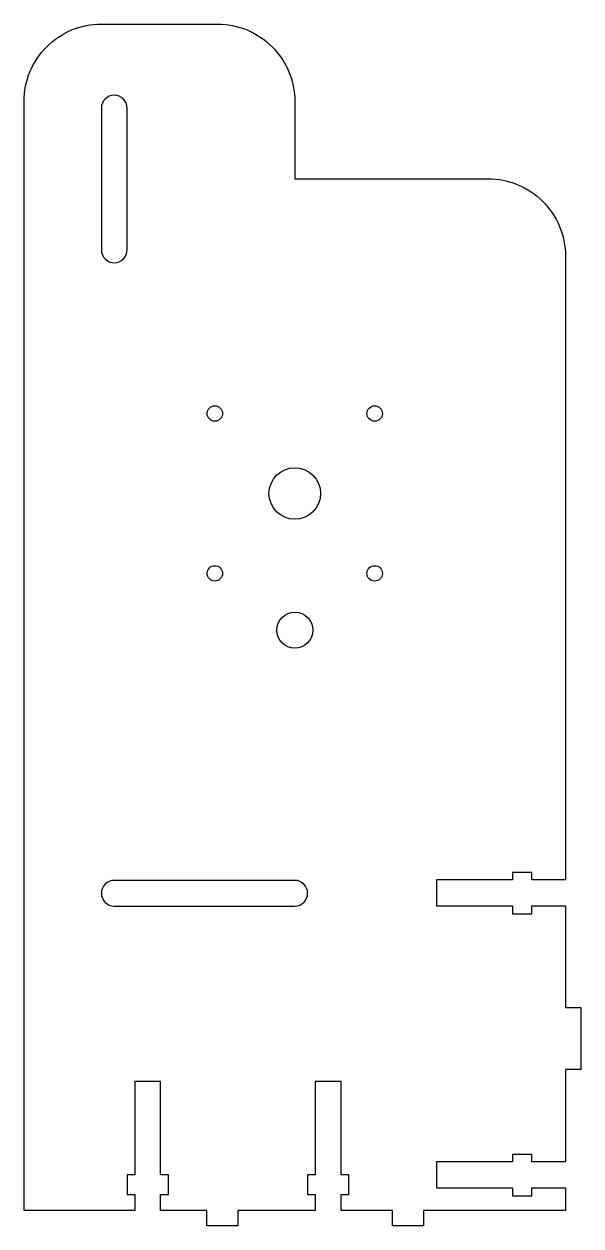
# Model space of a CAD drawing. Header units: millimetres. Extents: x -53 to 56, y -133 to 100.
import ezdxf

# ---------------------------------------------------------------- set-up
doc = ezdxf.new("R2010")
doc.units = ezdxf.units.MM
doc.layers.get('0').update_dxf_attribs({"linetype": 'CONTINUOUS'})

msp = doc.modelspace()

# ---------------------------------------------------------------- linework, layer by layer
for points in [[(37.5, 70, -0.414214), (52.5, 55), (52.5, -65.93), (46, -65.93), (46, -64.5), (42.2, -64.5), (42.2, -65.93), (27.5, -65.93), (27.5, -70.93), (42.2, -70.93), (42.2, -72.5), (46, -72.5), (46, -70.93), (52.5, -70.93), (52.5, -90.67), (55.5, -90.67), (55.5, -102.67), (52.5, -102.67), (52.5, -120.6), (46, -120.6), (46, -119.17), (42.2, -119.17), (42.2, -120.6), (27.5, -120.6), (27.5, -125.6), (42.2, -125.6), (42.2, -127.17), (46, -127.17), (46, -125.6), (52.5, -125.6), (52.5, -130), (24.94, -130), (24.94, -133), (18.94, -133), (18.94, -130), (8.98, -130), (8.98, -126.9), (10.5, -126.9), (10.5, -123.1), (8.98, -123.1), (8.98, -105), (3.98, -105), (3.98, -123.1), (2.5, -123.1), (2.5, -126.9), (3.98, -126.9), (3.98, -130), (-11.02, -130), (-11.02, -133), (-17.02, -133), (-17.02, -130), (-26.02, -130), (-26.02, -126.9), (-24.5, -126.9), (-24.5, -123.1), (-26.02, -123.1), (-26.02, -105), (-31.02, -105), (-31.02, -123.1), (-32.5, -123.1), (-32.5, -126.9), (-31.02, -126.9), (-31.02, -130), (-52.5, -130), (-52.5, 85, -0.414214), (-37.5, 100), (-15, 100, -0.414214), (0, 85), (0, 70)], [(-37.5, 83.69), (-37.5, 56.22, 1), (-32.5, 56.22), (-32.5, 83.69, 1)], [(0, -66), (-35, -66, 1), (-35, -71), (0, -71, 1)]]:
    msp.add_lwpolyline(points, format="xyb", close=True)
for centre, radius in [((-15.5, 24.5), 1.5), ((15.5, 24.5), 1.5), ((0, 9), 5), ((-15.5, -6.5), 1.5), ((15.5, -6.5), 1.5), ((0, -17.5), 3.5)]:
    msp.add_circle(centre, radius)

doc.saveas('drawing.dxf')
